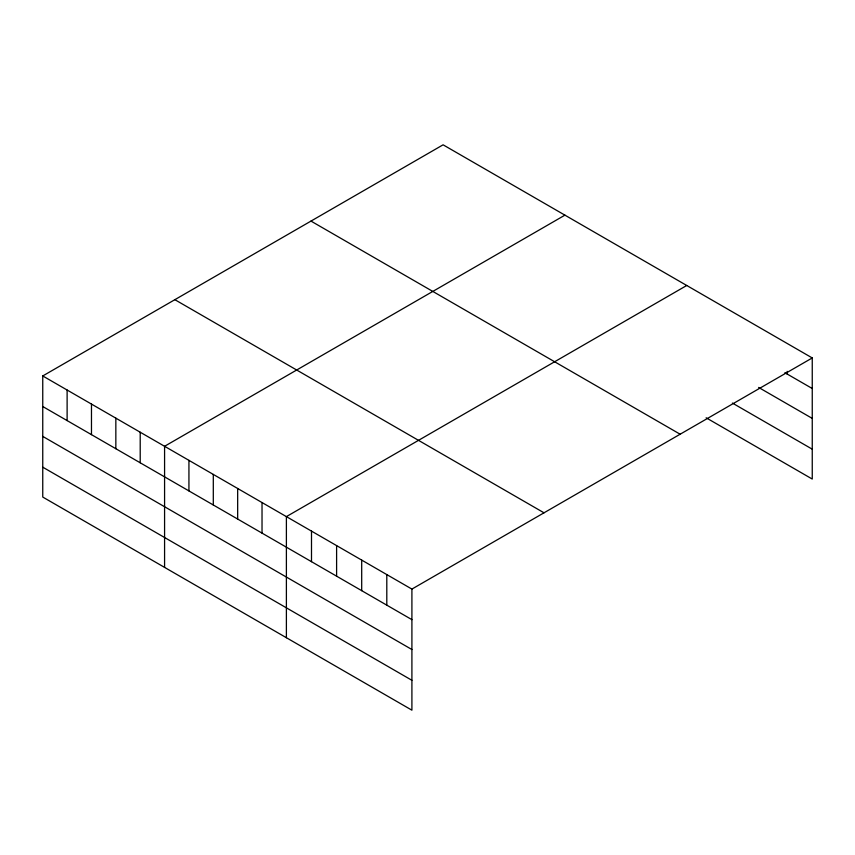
<?xml version="1.0" encoding="UTF-8"?>
<svg xmlns="http://www.w3.org/2000/svg" width="855" height="855" viewBox="0 0 855 855"><rect width="100%" height="100%" fill="white"/><g stroke="black" fill="none" stroke-linecap="round" stroke-linejoin="round"><path stroke-width="1.28" d="M42.75 375.954L411.907 589.084L411.907 710.184L42.75 497.054L42.75 375.954L443.093 144.816L812.25 357.946L812.25 479.046L706.134 417.785M564.92 215.15L164.577 446.289L164.577 567.389M686.736 285.485L286.393 516.623L286.393 637.723M411.907 589.084L812.25 357.946M784.869 372.705L812.25 388.512M758.62 387.433L812.25 418.394M732.382 403.058L812.25 449.174M310.985 221.092L680.142 434.222M174.858 299.678L544.015 512.808M42.75 406.52L411.907 619.651M42.75 436.392L411.907 649.522M42.75 467.172L411.907 680.302M787.145 371.359L787.145 374.02M386.802 574.592L386.802 605.158M361.697 560.1L361.697 590.666M336.603 545.608L336.603 576.174M311.498 531.115L311.498 561.682M262.025 502.558L262.025 533.125M237.669 488.483L237.669 519.049M213.301 474.418L213.301 504.984M188.934 460.353L188.934 490.92M140.209 432.224L140.209 462.79M115.842 418.148L115.842 448.715M91.474 404.084L91.474 434.65M67.118 390.019L67.118 420.585"/></g></svg>
